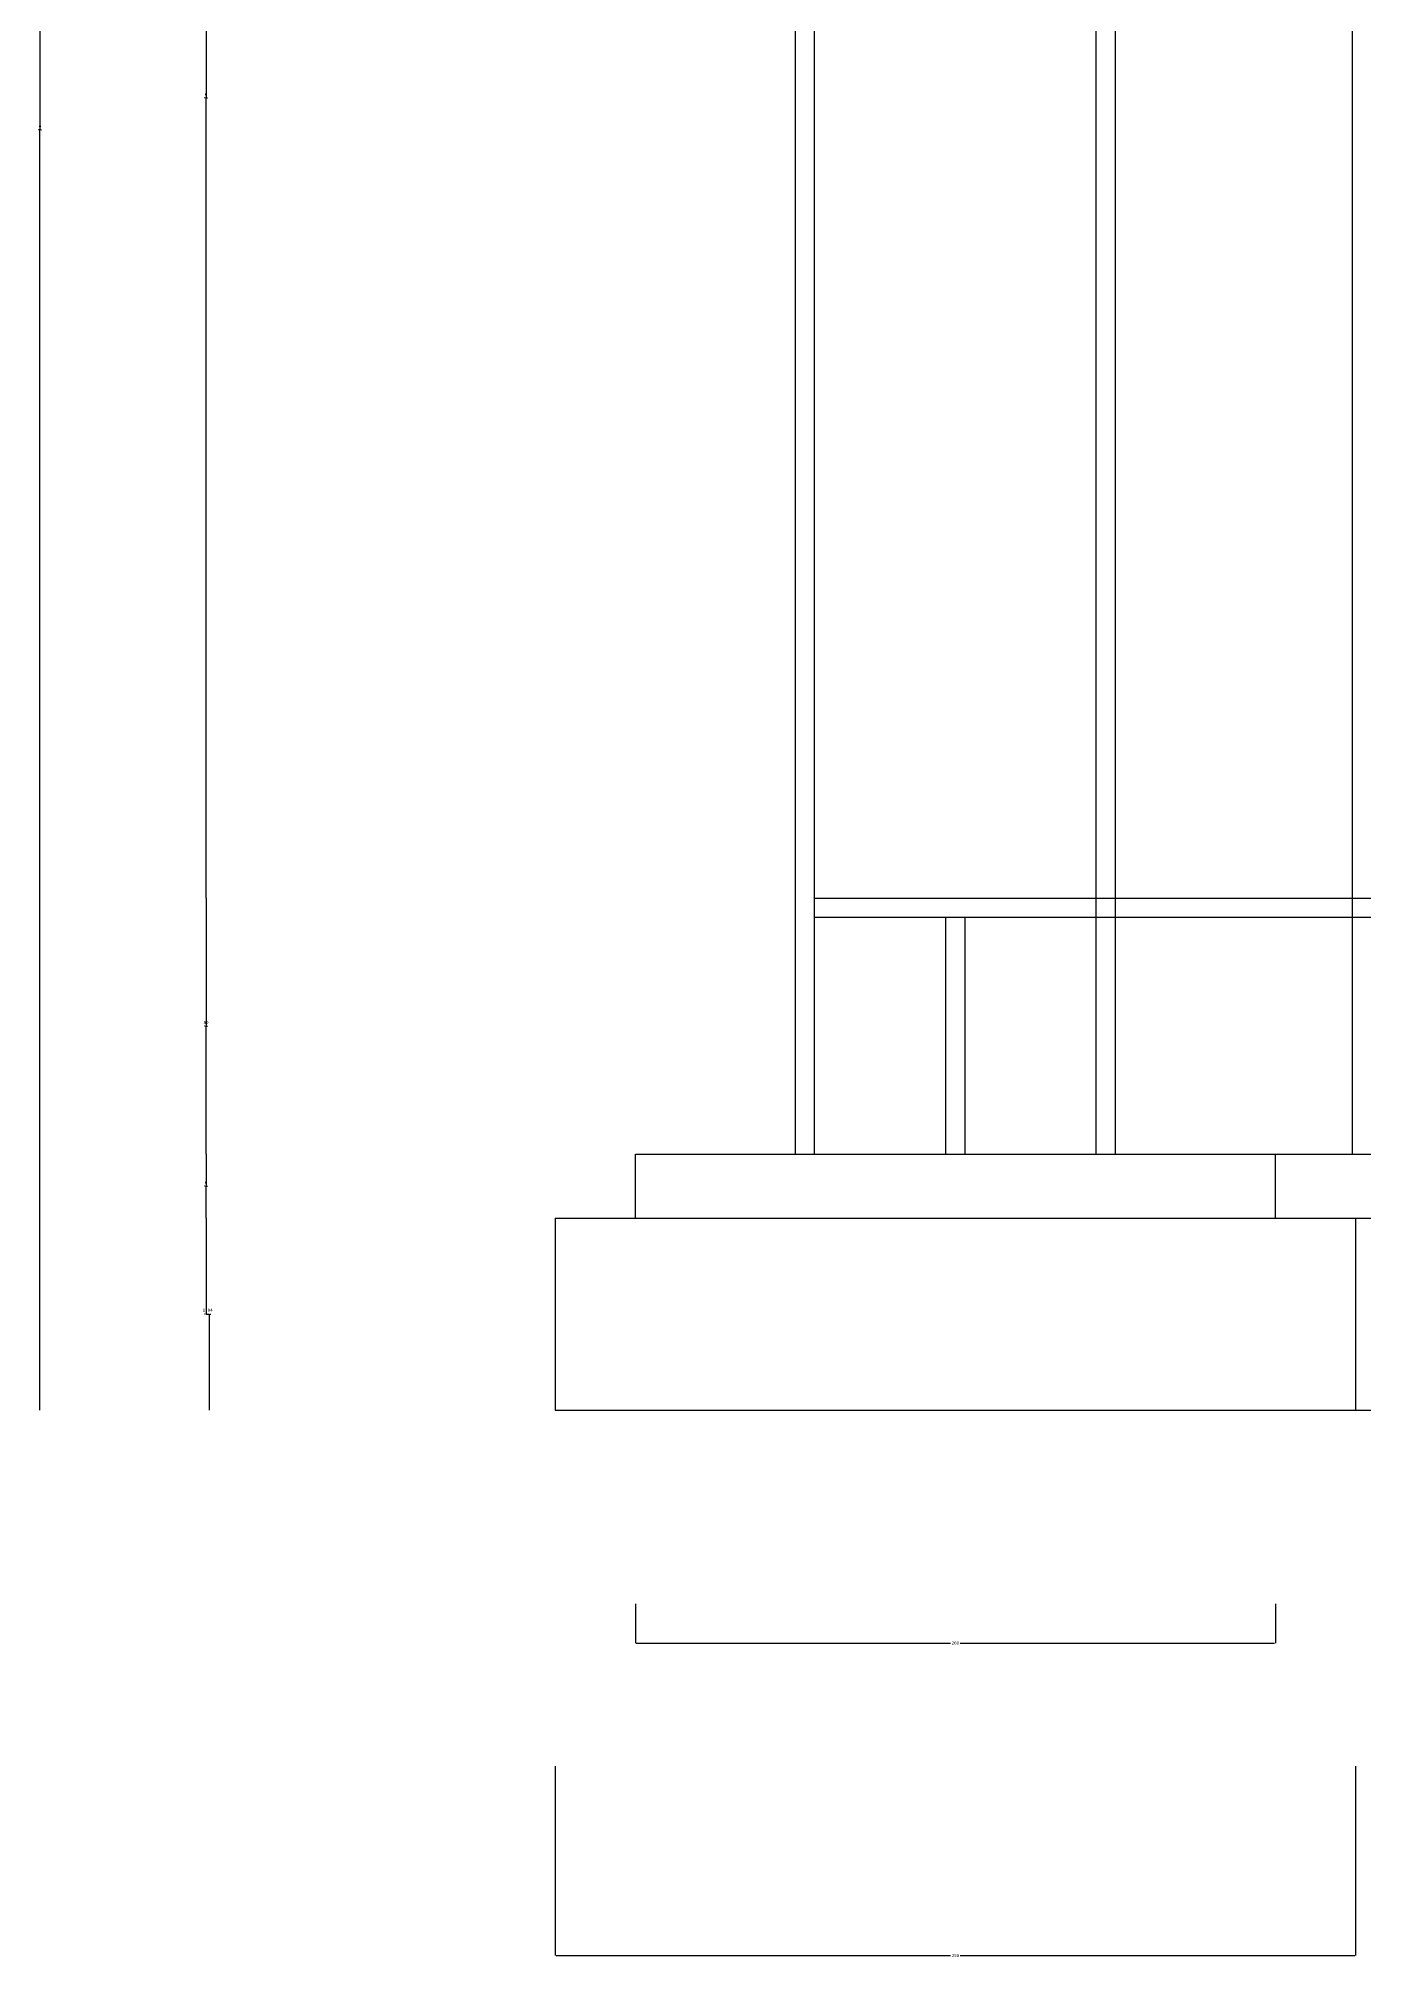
# Model space of a CAD drawing. Header units: metres. Extents: x 326 to 5262, y 5687 to 6949.
# Drawn here: x 326 to 740, y 5688 to 6287 of the extents above; entities that cross this region are included whole.
import ezdxf

# ---------------------------------------------------------------- set-up
doc = ezdxf.new("R2010")
doc.units = ezdxf.units.M
for name, color, linetype in [('3', 3, 'Continuous'), ('4', 4, 'Continuous'), ('DIM', 3, 'Continuous')]:
    doc.layers.add(name, color=color, linetype=linetype)
doc.dimstyles.get("Standard").update_dxf_attribs({"dimtxt": 2.5, "dimasz": 2.5, "dimexe": 1.25, "dimexo": 0.625, "dimtad": 1, "dimcen": 2.5, "dimazin": 3, "dimtfac": 1, "dimtmove": 0, "dimatfit": 3})

# ---------------------------------------------------------------- blocks, each defined once
blk = doc.blocks.new('*D1')
for p, q in [((487.81, 5747.51), (487.81, 5688.38)), ((737.81, 5747.51), (737.81, 5688.38)), ((488.06, 5688.38), (611.31, 5688.38)), ((614.31, 5688.38), (737.56, 5688.38))]:
    blk.add_line(p, q)
at = {"layer": 'Defpoints'}
for p in [(487.81, 5747.51), (737.81, 5747.51), (487.81, 5688.38)]:
    blk.add_point(p, dxfattribs=at)
at = {"layer": 'DIM', "insert": (612.81, 5688.38), "char_height": 1, "attachment_point": 5}
blk.add_mtext('250', dxfattribs=at)
blk = doc.blocks.new('*D2')
for p, q in [((326.83, 6658.78), (326.83, 6258.78)), ((326.58, 6258.78), (326.33, 6258.78)), ((326.83, 5858.78), (326.83, 6258.78)), ((326.83, 6258.78), (326.83, 6258.78)), ((327.08, 6258.78), (327.33, 6258.78))]:
    blk.add_line(p, q)
at = {"layer": 'Defpoints'}
for p in [(326.83, 6658.78), (326.83, 6258.78), (326.83, 5858.78)]:
    blk.add_point(p, dxfattribs=at)
at = {"layer": 'DIM', "insert": (326.83, 6259.905), "char_height": 1, "attachment_point": 5}
blk.add_mtext('0', dxfattribs=at)
blk = doc.blocks.new('*D3')
for p, q in [((378.7, 6518.78), (378.7, 6268.78)), ((378.45, 6268.78), (378.2, 6268.78)), ((378.7, 6018.78), (378.7, 6268.78)), ((378.7, 6268.78), (378.7, 6268.78)), ((378.95, 6268.78), (379.2, 6268.78))]:
    blk.add_line(p, q)
at = {"layer": 'Defpoints'}
for p in [(378.7, 6518.78), (378.7, 6268.78), (378.7, 6018.78)]:
    blk.add_point(p, dxfattribs=at)
at = {"layer": 'DIM', "insert": (378.7, 6269.905), "char_height": 1, "attachment_point": 5}
blk.add_mtext('0', dxfattribs=at)
blk = doc.blocks.new('*D4')
for p, q in [((378.7, 5938.78), (378.7, 5928.78)), ((378.45, 5928.78), (378.2, 5928.78)), ((378.7, 5918.78), (378.7, 5928.78)), ((378.7, 5928.78), (378.7, 5928.78)), ((378.95, 5928.78), (379.2, 5928.78))]:
    blk.add_line(p, q)
at = {"layer": 'Defpoints'}
for p in [(378.7, 5938.78), (378.7, 5928.78), (378.7, 5918.78)]:
    blk.add_point(p, dxfattribs=at)
at = {"layer": 'DIM', "insert": (378.7, 5929.905), "char_height": 1, "attachment_point": 5}
blk.add_mtext('0', dxfattribs=at)
blk = doc.blocks.new('*D5')
for p, q in [((378.7, 6018.78), (378.7, 5978.78)), ((378.45, 5978.78), (378.2, 5978.78)), ((378.7, 5938.78), (378.7, 5978.78)), ((378.7, 5978.78), (378.7, 5978.78)), ((378.95, 5978.78), (379.2, 5978.78))]:
    blk.add_line(p, q)
at = {"layer": 'Defpoints'}
for p in [(378.7, 6018.78), (378.7, 5978.78), (378.7, 5938.78)]:
    blk.add_point(p, dxfattribs=at)
at = {"layer": 'DIM', "insert": (378.7, 5979.905), "char_height": 1, "attachment_point": 5}
blk.add_mtext('80', dxfattribs=at)
blk = doc.blocks.new('*D6')
for p, q in [((378.7, 5918.78), (378.7, 5888.78)), ((378.45, 5888.78), (378.2, 5888.78)), ((378.7, 5888.78), (379.74, 5888.78)), ((379.74, 5858.78), (379.74, 5888.78)), ((379.99, 5888.78), (380.24, 5888.78))]:
    blk.add_line(p, q)
at = {"layer": 'Defpoints'}
for p in [(378.7, 5918.78), (378.7, 5888.78), (379.74, 5858.78)]:
    blk.add_point(p, dxfattribs=at)
at = {"layer": 'DIM', "insert": (379.22, 5889.905), "char_height": 1, "attachment_point": 5}
blk.add_mtext('1,04', dxfattribs=at)
blk = doc.blocks.new('*D7')
for p, q in [((512.81, 5798.24), (512.81, 5786.02)), ((712.75, 5798.24), (712.75, 5786.02)), ((513.06, 5786.02), (611.28, 5786.02)), ((614.28, 5786.02), (712.5, 5786.02))]:
    blk.add_line(p, q)
at = {"layer": 'Defpoints'}
for p in [(512.81, 5798.24), (712.75, 5798.24), (512.81, 5786.02)]:
    blk.add_point(p, dxfattribs=at)
at = {"layer": 'DIM', "insert": (612.78, 5786.02), "char_height": 1, "attachment_point": 5}
blk.add_mtext('200', dxfattribs=at)

msp = doc.modelspace()

# ---------------------------------------------------------------- linework, layer by layer
at = {"layer": '3'}
for p, q in [((736.81, 5938.78), (736.81, 6597.77)), ((562.81, 5938.78), (562.81, 6595.78)), ((662.81, 5938.78), (662.81, 6595.78)), ((568.81, 5938.78), (568.81, 6518.78)), ((656.81, 5938.78), (656.81, 6518.78)), ((568.81, 6018.78), (5261.88, 6018.78)), ((568.81, 6012.78), (5261.88, 6012.78)), ((609.81, 5938.78), (609.81, 6012.78)), ((615.81, 5938.78), (615.81, 6012.78))]:
    msp.add_line(p, q, dxfattribs=at)
at = {"layer": '4'}
for p, q in [((512.81, 5938.78), (5261.88, 5938.78)), ((512.81, 5918.78), (512.81, 5938.78)), ((712.75, 5918.78), (712.75, 5938.78)), ((487.81, 5918.78), (5261.88, 5918.78)), ((487.81, 5918.78), (487.81, 5858.78)), ((737.81, 5918.78), (737.81, 5858.78)), ((487.81, 5858.78), (5261.88, 5858.78))]:
    msp.add_line(p, q, dxfattribs=at)

# ---------------------------------------------------------------- dimensions: what is measured, and where the dimension line sits
at = {"layer": 'DIM'}
for base, p1, p2, picture, middle in [((326.83, 6258.78), (326.83, 5858.78), (326.83, 6658.78), '*D2', (326.83, 6259.905)), ((378.7, 6268.78), (378.7, 6518.78), (378.7, 6018.78), '*D3', (378.7, 6269.905)), ((378.7, 5928.78), (378.7, 5938.78), (378.7, 5918.78), '*D4', (378.7, 5929.905)), ((378.7, 5888.78), (378.7, 5918.78), (379.74, 5858.78), '*D6', (379.22, 5889.905))]:
    dim = msp.add_linear_dim(base=base, p1=p1, p2=p2, dimstyle='Standard', dxfattribs=at)
    dim.commit()
    dim.dimension.update_dxf_attribs({"geometry": picture, "text_midpoint": middle})
for base, p1, p2, text, picture, middle in [((378.7, 5978.78), (378.7, 6018.78), (378.7, 5938.78), '80', '*D5', (378.7, 5979.905)), ((512.81, 5786.02), (512.81, 5798.24), (712.75, 5798.24), '200', '*D7', (612.78, 5786.02)), ((487.81, 5688.38), (487.81, 5747.51), (737.81, 5747.51), '250', '*D1', (612.81, 5688.38))]:
    dim = msp.add_linear_dim(base=base, p1=p1, p2=p2, text=text, dimstyle='Standard', dxfattribs=at)
    dim.commit()
    dim.dimension.update_dxf_attribs({"geometry": picture, "text_midpoint": middle})

doc.saveas('drawing.dxf')
